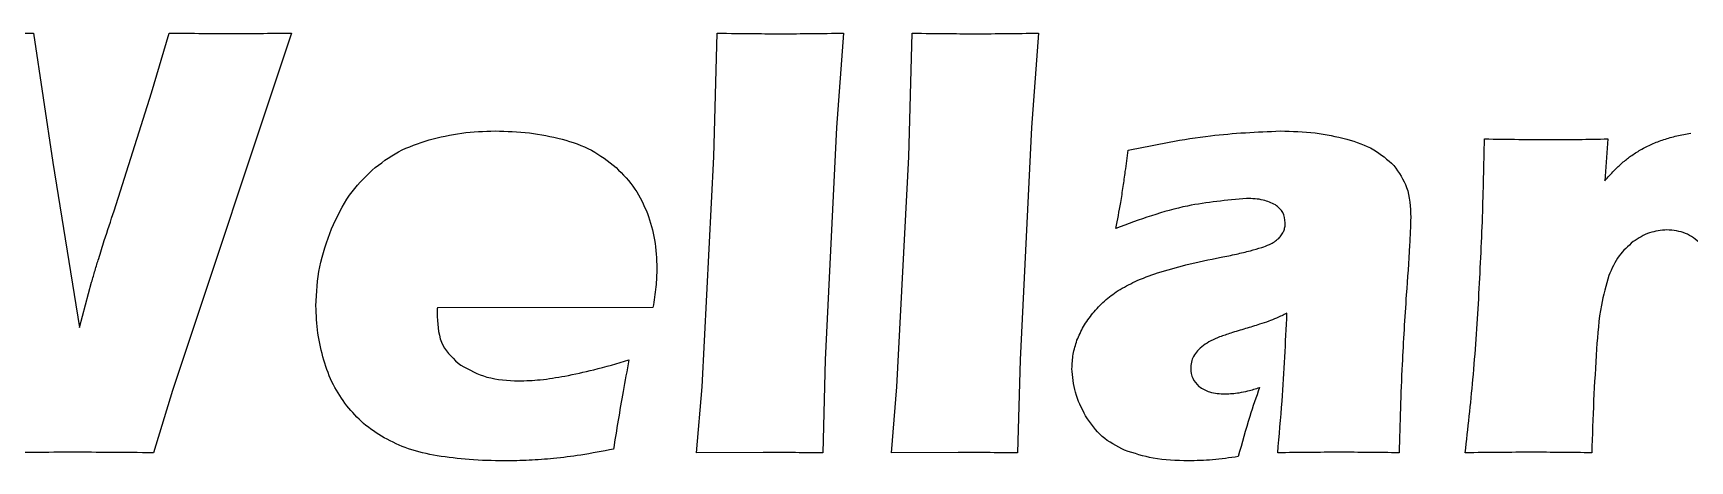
# Model space of a CAD drawing. Header units: millimetres. Extents: x -117 to 117, y -133 to 133.
# Drawn here: x -1.58 to 10.27, y 78.36 to 81.41 of the extents above; entities that cross this region are included whole.
import ezdxf

# ---------------------------------------------------------------- set-up
doc = ezdxf.new("R2010")
doc.units = ezdxf.units.MM
doc.layers.get('0').update_dxf_attribs({"linetype": 'CONTINUOUS'})

msp = doc.modelspace()

# ---------------------------------------------------------------- linework, layer by layer
for p, q in [((-1.576, 81.412), (-1.437, 80.487)), ((-0.731, 80.986), (-0.606, 81.412)), ((0.27, 81.412), (-0.582, 78.858)), ((3.289, 80.528), (3.313, 81.412)), ((4.215, 81.412), (4.165, 80.738)), ((4.682, 80.528), (4.706, 81.412)), ((5.609, 81.412), (5.558, 80.738)), ((-0.999, 80.142), (-0.731, 80.986)), ((4.165, 80.738), (4.084, 79.076)), ((5.558, 80.738), (5.478, 79.076)), ((9.679, 80.656), (9.657, 80.357)), ((-1.437, 80.487), (-1.245, 79.309)), ((3.204, 78.885), (3.289, 80.528)), ((4.597, 78.885), (4.682, 80.528)), ((-1.245, 79.309), (-1.16, 79.632)), ((2.853, 79.452), (1.312, 79.45)), ((4.084, 79.076), (4.067, 78.412)), ((5.478, 79.076), (5.46, 78.412)), ((3.165, 78.412), (3.204, 78.885)), ((4.558, 78.412), (4.597, 78.885)), ((-0.582, 78.858), (-0.718, 78.412)), ((3.642, 78.414), (3.165, 78.412)), ((5.036, 78.414), (4.558, 78.412))]:
    msp.add_line(p, q)
for points, knots in [([(-2.084, 81.408), (-2.004, 81.408), (-1.834, 81.409), (-1.665, 81.411), (-1.576, 81.412)], [0, 0, 0, 0, 0.02401091, 0.05077161, 0.05077161, 0.05077161, 0.05077161]), ([(-0.606, 81.412), (-0.525, 81.412), (-0.379, 81.41), (-0.232, 81.41), (-0.167, 81.41)], [0, 0, 0, 0, 0.02426776, 0.04392258, 0.04392258, 0.04392258, 0.04392258]), ([(-0.167, 81.41), (-0.098, 81.41), (0.048, 81.41), (0.194, 81.412), (0.27, 81.412)], [0, 0, 0, 0, 0.02069957, 0.04370613, 0.04370613, 0.04370613, 0.04370613]), ([(3.313, 81.412), (3.402, 81.411), (3.556, 81.409), (3.709, 81.408), (3.773, 81.408)], [0, 0, 0, 0, 0.02679312, 0.04599138, 0.04599138, 0.04599138, 0.04599138]), ([(3.773, 81.408), (3.843, 81.408), (3.991, 81.409), (4.138, 81.411), (4.215, 81.412)], [0, 0, 0, 0, 0.02107029, 0.04423357, 0.04423357, 0.04423357, 0.04423357]), ([(4.706, 81.412), (4.796, 81.411), (4.949, 81.409), (5.102, 81.408), (5.166, 81.408)], [0, 0, 0, 0, 0.02679265, 0.04599138, 0.04599138, 0.04599138, 0.04599138]), ([(5.166, 81.408), (5.237, 81.408), (5.384, 81.409), (5.531, 81.411), (5.609, 81.412)], [0, 0, 0, 0, 0.02106981, 0.04423309, 0.04423309, 0.04423309, 0.04423309]), ([(1.253, 80.65), (1.33, 80.668), (1.485, 80.705), (1.645, 80.711), (1.725, 80.713)], [0, 0, 0, 0, 0.02383512, 0.04778908, 0.04778908, 0.04778908, 0.04778908]), ([(1.725, 80.713), (1.807, 80.711), (1.968, 80.707), (2.126, 80.672), (2.203, 80.655)], [0, 0, 0, 0, 0.02452122, 0.04825073, 0.04825073, 0.04825073, 0.04825073]), ([(2.203, 80.655), (2.275, 80.633), (2.417, 80.589), (2.532, 80.497), (2.589, 80.452)], [0, 0, 0, 0, 0.02248618, 0.04394107, 0.04394107, 0.04394107, 0.04394107]), ([(6.25, 80.575), (6.446, 80.615), (6.805, 80.689), (7.171, 80.706), (7.338, 80.713)], [0, 0, 0, 0, 0.0597581, 0.1098309, 0.1098309, 0.1098309, 0.1098309]), ([(7.338, 80.713), (7.422, 80.711), (7.582, 80.707), (7.738, 80.672), (7.813, 80.655)], [0, 0, 0, 0, 0.02488156, 0.04794119, 0.04794119, 0.04794119, 0.04794119]), ([(7.813, 80.655), (7.88, 80.634), (8.005, 80.595), (8.103, 80.508), (8.15, 80.467)], [0, 0, 0, 0, 0.02063441, 0.03890799, 0.03890799, 0.03890799, 0.03890799]), ([(8.756, 79.514), (8.766, 79.71), (8.786, 80.09), (8.793, 80.471), (8.797, 80.656)], [0, 0, 0, 0, 0.0587708, 0.1142538, 0.1142538, 0.1142538, 0.1142538]), ([(8.797, 80.656), (8.879, 80.655), (9.03, 80.653), (9.182, 80.652), (9.252, 80.652)], [0, 0, 0, 0, 0.02459413, 0.04555523, 0.04555523, 0.04555523, 0.04555523]), ([(9.252, 80.652), (9.325, 80.652), (9.467, 80.652), (9.609, 80.655), (9.679, 80.656)], [0, 0, 0, 0, 0.02178601, 0.04269506, 0.04269506, 0.04269506, 0.04269506]), ([(9.913, 80.578), (9.94, 80.593), (9.993, 80.621), (10.05, 80.642), (10.079, 80.652)], [0, 0, 0, 0, 0.00903009, 0.01817726, 0.01817726, 0.01817726, 0.01817726]), ([(10.079, 80.652), (10.11, 80.661), (10.173, 80.68), (10.238, 80.691), (10.271, 80.697)], [0, 0, 0, 0, 0.0095501, 0.01976498, 0.01976498, 0.01976498, 0.01976498]), ([(0.845, 80.434), (0.906, 80.481), (1.03, 80.576), (1.178, 80.625), (1.253, 80.65)], [0, 0, 0, 0, 0.02302788, 0.04638532, 0.04638532, 0.04638532, 0.04638532]), ([(6.215, 80.317), (6.22, 80.352), (6.232, 80.438), (6.243, 80.524), (6.25, 80.575)], [0, 0, 0, 0, 0.01067277, 0.02606236, 0.02606236, 0.02606236, 0.02606236]), ([(9.782, 80.486), (9.802, 80.502), (9.843, 80.536), (9.889, 80.564), (9.913, 80.578)], [0, 0, 0, 0, 0.00752995, 0.01602758, 0.01602758, 0.01602758, 0.01602758]), ([(0.556, 80.014), (0.594, 80.097), (0.666, 80.254), (0.788, 80.377), (0.845, 80.434)], [0, 0, 0, 0, 0.02718033, 0.05137568, 0.05137568, 0.05137568, 0.05137568]), ([(2.589, 80.452), (2.638, 80.403), (2.732, 80.307), (2.787, 80.184), (2.814, 80.124)], [0, 0, 0, 0, 0.02053827, 0.04003863, 0.04003863, 0.04003863, 0.04003863]), ([(8.15, 80.467), (8.185, 80.416), (8.262, 80.305), (8.267, 80.169), (8.27, 80.096)], [0, 0, 0, 0, 0.01819015, 0.03977651, 0.03977651, 0.03977651, 0.03977651]), ([(9.657, 80.357), (9.679, 80.382), (9.719, 80.426), (9.763, 80.467), (9.782, 80.486)], [0, 0, 0, 0, 0.00993345, 0.01795768, 0.01795768, 0.01795768, 0.01795768]), ([(6.162, 80.017), (6.174, 80.078), (6.194, 80.178), (6.209, 80.278), (6.215, 80.317)], [0, 0, 0, 0, 0.01869224, 0.03046245, 0.03046245, 0.03046245, 0.03046245]), ([(7.096, 80.23), (6.954, 80.217), (6.634, 80.19), (6.331, 80.079), (6.162, 80.017)], [0, 0, 0, 0, 0.04256747, 0.09613855, 0.09613855, 0.09613855, 0.09613855]), ([(7.303, 80.185), (7.274, 80.198), (7.209, 80.228), (7.137, 80.229), (7.096, 80.23)], [0, 0, 0, 0, 0.00931167, 0.0213365, 0.0213365, 0.0213365, 0.0213365]), ([(7.373, 80.056), (7.37, 80.082), (7.364, 80.135), (7.323, 80.168), (7.303, 80.185)], [0, 0, 0, 0, 0.00759628, 0.01519138, 0.01519138, 0.01519138, 0.01519138]), ([(-1.109, 79.801), (-1.096, 79.844), (-1.06, 79.958), (-1.022, 80.071), (-0.999, 80.142)], [0, 0, 0, 0, 0.01343166, 0.03579202, 0.03579202, 0.03579202, 0.03579202]), ([(2.814, 80.124), (2.834, 80.062), (2.874, 79.934), (2.879, 79.799), (2.881, 79.731)], [0, 0, 0, 0, 0.01961126, 0.04006484, 0.04006484, 0.04006484, 0.04006484]), ([(8.27, 80.096), (8.268, 80.029), (8.261, 79.844), (8.247, 79.66), (8.238, 79.542)], [0, 0, 0, 0, 0.02001687, 0.05548736, 0.05548736, 0.05548736, 0.05548736]), ([(0.444, 79.464), (0.449, 79.558), (0.458, 79.746), (0.523, 79.924), (0.556, 80.014)], [0, 0, 0, 0, 0.02794401, 0.05641371, 0.05641371, 0.05641371, 0.05641371]), ([(7.26, 79.901), (7.272, 79.907), (7.296, 79.919), (7.316, 79.937), (7.326, 79.945)], [0, 0, 0, 0, 0.004203888, 0.007952406, 0.007952406, 0.007952406, 0.007952406]), ([(7.326, 79.945), (7.333, 79.953), (7.348, 79.969), (7.357, 79.989), (7.362, 79.998)], [0, 0, 0, 0, 0.003372764, 0.006433363, 0.006433363, 0.006433363, 0.006433363]), ([(7.362, 79.998), (7.365, 80.007), (7.372, 80.026), (7.372, 80.046), (7.373, 80.056)], [0, 0, 0, 0, 0.002947083, 0.00595419, 0.00595419, 0.00595419, 0.00595419]), ([(10.101, 80.006), (10.059, 80.002), (9.972, 79.994), (9.898, 79.946), (9.86, 79.922)], [0, 0, 0, 0, 0.01257798, 0.02583711, 0.02583711, 0.02583711, 0.02583711]), ([(10.342, 79.908), (10.308, 79.936), (10.238, 79.994), (10.147, 80.002), (10.101, 80.006)], [0, 0, 0, 0, 0.01306207, 0.02656706, 0.02656706, 0.02656706, 0.02656706]), ([(6.914, 79.81), (6.95, 79.817), (7.021, 79.831), (7.09, 79.849), (7.124, 79.857)], [0, 0, 0, 0, 0.01119246, 0.0215104, 0.0215104, 0.0215104, 0.0215104]), ([(7.124, 79.857), (7.151, 79.865), (7.197, 79.877), (7.242, 79.894), (7.26, 79.901)], [0, 0, 0, 0, 0.00851813, 0.01432322, 0.01432322, 0.01432322, 0.01432322]), ([(9.86, 79.922), (9.824, 79.89), (9.748, 79.822), (9.707, 79.728), (9.685, 79.679)], [0, 0, 0, 0, 0.01434402, 0.03023808, 0.03023808, 0.03023808, 0.03023808]), ([(-1.16, 79.632), (-1.151, 79.66), (-1.135, 79.717), (-1.118, 79.773), (-1.109, 79.801)], [0, 0, 0, 0, 0.0087623, 0.01766139, 0.01766139, 0.01766139, 0.01766139]), ([(2.881, 79.731), (2.88, 79.687), (2.877, 79.593), (2.861, 79.501), (2.853, 79.452)], [0, 0, 0, 0, 0.01326102, 0.02808707, 0.02808707, 0.02808707, 0.02808707]), ([(6.46, 79.698), (6.527, 79.718), (6.677, 79.763), (6.83, 79.793), (6.914, 79.81)], [0, 0, 0, 0, 0.0210987, 0.04675506, 0.04675506, 0.04675506, 0.04675506]), ([(6.178, 79.572), (6.218, 79.594), (6.308, 79.646), (6.406, 79.679), (6.46, 79.698)], [0, 0, 0, 0, 0.0138471, 0.0309895, 0.0309895, 0.0309895, 0.0309895]), ([(9.685, 79.679), (9.666, 79.609), (9.618, 79.438), (9.606, 79.26), (9.598, 79.155)], [0, 0, 0, 0, 0.02171665, 0.05325101, 0.05325101, 0.05325101, 0.05325101]), ([(5.998, 79.41), (6.024, 79.44), (6.078, 79.501), (6.144, 79.548), (6.178, 79.572)], [0, 0, 0, 0, 0.01210375, 0.02427182, 0.02427182, 0.02427182, 0.02427182]), ([(8.238, 79.542), (8.227, 79.376), (8.203, 79), (8.193, 78.623), (8.187, 78.412)], [0, 0, 0, 0, 0.0498648, 0.1130878, 0.1130878, 0.1130878, 0.1130878]), ([(8.659, 78.412), (8.679, 78.587), (8.721, 78.954), (8.744, 79.322), (8.756, 79.514)], [0, 0, 0, 0, 0.0527964, 0.1106626, 0.1106626, 0.1106626, 0.1106626]), ([(0.5, 79.075), (0.484, 79.139), (0.451, 79.266), (0.446, 79.398), (0.444, 79.464)], [0, 0, 0, 0, 0.01961311, 0.03937056, 0.03937056, 0.03937056, 0.03937056]), ([(1.312, 79.45), (1.311, 79.438), (1.31, 79.417), (1.31, 79.396), (1.31, 79.386)], [0, 0, 0, 0, 0.003340245, 0.00635054, 0.00635054, 0.00635054, 0.00635054]), ([(1.31, 79.386), (1.315, 79.314), (1.326, 79.175), (1.43, 79.082), (1.479, 79.038)], [0, 0, 0, 0, 0.02094989, 0.0400559, 0.0400559, 0.0400559, 0.0400559]), ([(5.884, 79.217), (5.899, 79.25), (5.928, 79.319), (5.974, 79.379), (5.998, 79.41)], [0, 0, 0, 0, 0.01082528, 0.02248426, 0.02248426, 0.02248426, 0.02248426]), ([(7.255, 79.353), (7.233, 79.345), (7.178, 79.327), (7.123, 79.31), (7.089, 79.3)], [0, 0, 0, 0, 0.00685766, 0.01737574, 0.01737574, 0.01737574, 0.01737574]), ([(7.385, 79.41), (7.36, 79.398), (7.317, 79.378), (7.273, 79.36), (7.255, 79.353)], [0, 0, 0, 0, 0.00817126, 0.01424528, 0.01424528, 0.01424528, 0.01424528]), ([(7.319, 78.412), (7.33, 78.536), (7.36, 78.868), (7.375, 79.201), (7.385, 79.41)], [0, 0, 0, 0, 0.0371679, 0.1000118, 0.1000118, 0.1000118, 0.1000118]), ([(6.904, 79.241), (6.883, 79.232), (6.841, 79.216), (6.805, 79.191), (6.788, 79.179)], [0, 0, 0, 0, 0.00682664, 0.01318731, 0.01318731, 0.01318731, 0.01318731]), ([(7.089, 79.3), (7.054, 79.29), (6.992, 79.271), (6.93, 79.25), (6.904, 79.241)], [0, 0, 0, 0, 0.01103776, 0.01945548, 0.01945548, 0.01945548, 0.01945548]), ([(5.848, 79.014), (5.85, 79.049), (5.853, 79.118), (5.874, 79.184), (5.884, 79.217)], [0, 0, 0, 0, 0.01025989, 0.0206228, 0.0206228, 0.0206228, 0.0206228]), ([(6.788, 79.179), (6.773, 79.167), (6.745, 79.145), (6.726, 79.116), (6.717, 79.102)], [0, 0, 0, 0, 0.00567333, 0.0104724, 0.0104724, 0.0104724, 0.0104724]), ([(9.598, 79.155), (9.591, 79.032), (9.575, 78.785), (9.568, 78.537), (9.564, 78.412)], [0, 0, 0, 0, 0.03687436, 0.07436922, 0.07436922, 0.07436922, 0.07436922]), ([(0.664, 78.749), (0.63, 78.798), (0.559, 78.899), (0.52, 79.015), (0.5, 79.075)], [0, 0, 0, 0, 0.0177556, 0.03665099, 0.03665099, 0.03665099, 0.03665099]), ([(1.479, 79.038), (1.54, 79.006), (1.669, 78.937), (1.816, 78.93), (1.892, 78.927)], [0, 0, 0, 0, 0.02057174, 0.04327163, 0.04327163, 0.04327163, 0.04327163]), ([(2.223, 78.961), (2.292, 78.975), (2.447, 79.007), (2.598, 79.052), (2.681, 79.076)], [0, 0, 0, 0, 0.02124333, 0.04727108, 0.04727108, 0.04727108, 0.04727108]), ([(2.681, 79.076), (2.667, 79.001), (2.627, 78.789), (2.593, 78.576), (2.571, 78.439)], [0, 0, 0, 0, 0.02291119, 0.06467933, 0.06467933, 0.06467933, 0.06467933]), ([(5.946, 78.676), (5.918, 78.731), (5.863, 78.838), (5.853, 78.957), (5.848, 79.014)], [0, 0, 0, 0, 0.01844449, 0.03554312, 0.03554312, 0.03554312, 0.03554312]), ([(6.717, 79.102), (6.711, 79.089), (6.699, 79.061), (6.697, 79.03), (6.697, 79.014)], [0, 0, 0, 0, 0.004458516, 0.009103104, 0.009103104, 0.009103104, 0.009103104]), ([(6.697, 79.014), (6.699, 78.99), (6.705, 78.941), (6.739, 78.905), (6.756, 78.887)], [0, 0, 0, 0, 0.00708034, 0.0144101, 0.0144101, 0.0144101, 0.0144101]), ([(1.892, 78.927), (1.944, 78.928), (2.055, 78.932), (2.165, 78.951), (2.223, 78.961)], [0, 0, 0, 0, 0.01554535, 0.03328458, 0.03328458, 0.03328458, 0.03328458]), ([(6.756, 78.887), (6.781, 78.872), (6.838, 78.836), (6.906, 78.835), (6.945, 78.834)], [0, 0, 0, 0, 0.00865012, 0.0199364, 0.0199364, 0.0199364, 0.0199364]), ([(7.189, 78.88), (7.165, 78.811), (7.109, 78.648), (7.063, 78.482), (7.037, 78.386)], [0, 0, 0, 0, 0.02196224, 0.05173634, 0.05173634, 0.05173634, 0.05173634]), ([(7.044, 78.842), (7.065, 78.846), (7.114, 78.856), (7.162, 78.871), (7.189, 78.88)], [0, 0, 0, 0, 0.00640674, 0.01501924, 0.01501924, 0.01501924, 0.01501924]), ([(6.945, 78.834), (6.961, 78.835), (6.994, 78.835), (7.027, 78.84), (7.044, 78.842)], [0, 0, 0, 0, 0.004784163, 0.009926421, 0.009926421, 0.009926421, 0.009926421]), ([(0.931, 78.52), (0.88, 78.552), (0.78, 78.616), (0.702, 78.705), (0.664, 78.749)], [0, 0, 0, 0, 0.01792992, 0.03537057, 0.03537057, 0.03537057, 0.03537057]), ([(6.225, 78.431), (6.168, 78.46), (6.054, 78.518), (5.982, 78.623), (5.946, 78.676)], [0, 0, 0, 0, 0.0188623, 0.03766774, 0.03766774, 0.03766774, 0.03766774]), ([(1.31, 78.391), (1.24, 78.405), (1.108, 78.431), (0.988, 78.491), (0.931, 78.52)], [0, 0, 0, 0, 0.02107458, 0.04019323, 0.04019323, 0.04019323, 0.04019323]), ([(-1.294, 78.417), (-1.385, 78.416), (-1.576, 78.416), (-1.767, 78.414), (-1.868, 78.412)], [0, 0, 0, 0, 0.02731059, 0.05737126, 0.05737126, 0.05737126, 0.05737126]), ([(-0.718, 78.412), (-0.821, 78.414), (-1.013, 78.416), (-1.205, 78.416), (-1.294, 78.417)], [0, 0, 0, 0, 0.0308846, 0.05759152, 0.05759152, 0.05759152, 0.05759152]), ([(2.571, 78.439), (2.493, 78.424), (2.351, 78.396), (2.207, 78.379), (2.143, 78.372)], [0, 0, 0, 0, 0.0238349, 0.04339119, 0.04339119, 0.04339119, 0.04339119]), ([(4.067, 78.412), (3.992, 78.413), (3.851, 78.414), (3.709, 78.414), (3.642, 78.414)], [0, 0, 0, 0, 0.02239002, 0.04246971, 0.04246971, 0.04246971, 0.04246971]), ([(5.46, 78.412), (5.386, 78.413), (5.244, 78.414), (5.103, 78.414), (5.036, 78.414)], [0, 0, 0, 0, 0.02238954, 0.04246971, 0.04246971, 0.04246971, 0.04246971]), ([(6.679, 78.355), (6.595, 78.357), (6.44, 78.361), (6.293, 78.409), (6.225, 78.431)], [0, 0, 0, 0, 0.02504381, 0.0462336, 0.0462336, 0.0462336, 0.0462336]), ([(7.758, 78.417), (7.687, 78.416), (7.541, 78.416), (7.394, 78.414), (7.319, 78.412)], [0, 0, 0, 0, 0.02132969, 0.0439828, 0.0439828, 0.0439828, 0.0439828]), ([(8.187, 78.412), (8.116, 78.414), (7.973, 78.416), (7.83, 78.416), (7.758, 78.417)], [0, 0, 0, 0, 0.02149739, 0.0428843, 0.0428843, 0.0428843, 0.0428843]), ([(9.136, 78.417), (9.06, 78.416), (8.901, 78.416), (8.742, 78.414), (8.659, 78.412)], [0, 0, 0, 0, 0.02290085, 0.04767044, 0.04767044, 0.04767044, 0.04767044]), ([(9.564, 78.412), (9.492, 78.414), (9.349, 78.416), (9.206, 78.416), (9.136, 78.417)], [0, 0, 0, 0, 0.02169478, 0.04283612, 0.04283612, 0.04283612, 0.04283612]), ([(1.791, 78.355), (1.707, 78.356), (1.546, 78.359), (1.386, 78.381), (1.31, 78.391)], [0, 0, 0, 0, 0.0251261, 0.04830805, 0.04830805, 0.04830805, 0.04830805]), ([(2.143, 78.372), (2.085, 78.367), (1.967, 78.357), (1.85, 78.356), (1.791, 78.355)], [0, 0, 0, 0, 0.01751594, 0.03521331, 0.03521331, 0.03521331, 0.03521331]), ([(7.037, 78.386), (6.976, 78.377), (6.857, 78.359), (6.737, 78.357), (6.679, 78.355)], [0, 0, 0, 0, 0.01855096, 0.03598536, 0.03598536, 0.03598536, 0.03598536])]:
    msp.add_open_spline(points, degree=3, knots=knots)

doc.saveas('drawing.dxf')
